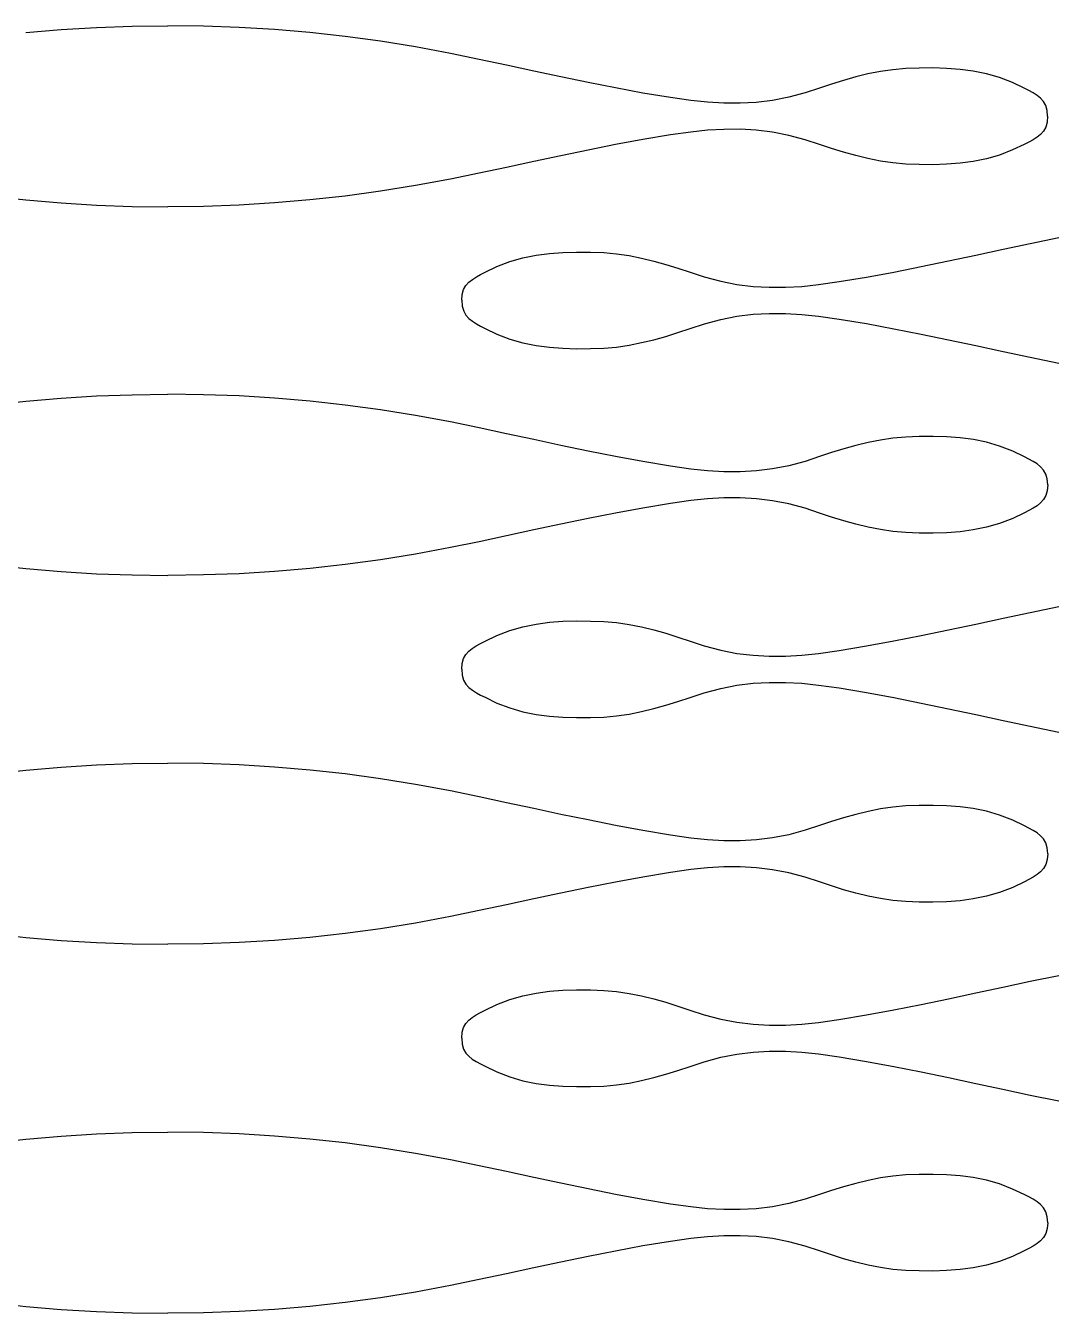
# Model space of a CAD drawing. Extents: x -53 to 53, y -73 to 73.
# Drawn here: x -37.12 to -21.8, y -36.09 to -16.9 of the extents above; entities that cross this region are included whole.
import ezdxf

# ---------------------------------------------------------------- set-up
doc = ezdxf.new("R2010")
doc.units = 0
doc.header["$MEASUREMENT"] = 0
doc.layers.get('0').update_dxf_attribs({"linetype": 'CONTINUOUS'})

msp = doc.modelspace()

# ---------------------------------------------------------------- linework, layer by layer
for p, q in [((-37.119, -16.998), (-36.593, -16.953)), ((-36.593, -16.953), (-36.064, -16.921)), ((-36.064, -16.921), (-35.534, -16.902)), ((-35.534, -16.902), (-35, -16.896)), ((-34.467, -16.902), (-35, -16.896)), ((-33.937, -16.921), (-34.467, -16.902)), ((-33.408, -16.953), (-33.937, -16.921)), ((-32.882, -16.998), (-33.408, -16.953)), ((-32.357, -17.056), (-32.882, -16.998)), ((-31.832, -17.127), (-32.357, -17.056)), ((-31.308, -17.212), (-31.832, -17.127)), ((-30.784, -17.31), (-31.308, -17.212)), ((-30.358, -17.398), (-30.784, -17.31)), ((-29.952, -17.484), (-30.358, -17.398)), ((-29.546, -17.572), (-29.952, -17.484)), ((-29.14, -17.658), (-29.546, -17.572)), ((-24.562, -17.615), (-24.744, -17.659)), ((-24.377, -17.578), (-24.562, -17.615)), ((-24.19, -17.551), (-24.377, -17.578)), ((-23.999, -17.533), (-24.19, -17.551)), ((-23.8, -17.526), (-23.999, -17.533)), ((-23.593, -17.525), (-23.8, -17.526)), ((-23.389, -17.531), (-23.593, -17.525)), ((-23.189, -17.546), (-23.389, -17.531)), ((-22.991, -17.572), (-23.189, -17.546)), ((-22.795, -17.612), (-22.991, -17.572)), ((-22.6, -17.669), (-22.795, -17.612)), ((-28.734, -17.743), (-29.14, -17.658)), ((-28.326, -17.823), (-28.734, -17.743)), ((-27.918, -17.899), (-28.326, -17.823)), ((-25.286, -17.825), (-25.499, -17.896)), ((-25.105, -17.765), (-25.286, -17.825)), ((-24.925, -17.71), (-25.105, -17.765)), ((-24.744, -17.659), (-24.925, -17.71)), ((-22.405, -17.744), (-22.6, -17.669)), ((-22.231, -17.828), (-22.405, -17.744)), ((-22.163, -17.862), (-22.231, -17.828)), ((-27.508, -17.967), (-27.918, -17.899)), ((-27.203, -18.011), (-27.508, -17.967)), ((-26.955, -18.037), (-27.203, -18.011)), ((-26.71, -18.051), (-26.955, -18.037)), ((-26.227, -18.038), (-26.468, -18.052)), ((-25.986, -18.008), (-26.227, -18.038)), ((-25.743, -17.961), (-25.986, -18.008)), ((-25.499, -17.896), (-25.743, -17.961)), ((-22.099, -17.897), (-22.163, -17.862)), ((-22.04, -17.934), (-22.099, -17.897)), ((-21.988, -17.976), (-22.04, -17.934)), ((-21.945, -18.025), (-21.988, -17.976)), ((-21.911, -18.085), (-21.945, -18.025)), ((-26.468, -18.052), (-26.71, -18.051)), ((-21.89, -18.158), (-21.911, -18.085)), ((-21.883, -18.246), (-21.89, -18.158)), ((-21.911, -18.406), (-21.945, -18.466)), ((-21.89, -18.334), (-21.911, -18.406)), ((-21.883, -18.246), (-21.89, -18.334)), ((-27.918, -18.593), (-28.326, -18.668)), ((-27.508, -18.524), (-27.918, -18.593)), ((-27.203, -18.48), (-27.508, -18.524)), ((-26.955, -18.454), (-27.203, -18.48)), ((-26.71, -18.441), (-26.955, -18.454)), ((-26.468, -18.44), (-26.71, -18.441)), ((-26.227, -18.454), (-26.468, -18.44)), ((-25.986, -18.483), (-26.227, -18.454)), ((-25.743, -18.53), (-25.986, -18.483)), ((-25.499, -18.596), (-25.743, -18.53)), ((-25.286, -18.667), (-25.499, -18.596)), ((-22.099, -18.595), (-22.163, -18.629)), ((-22.04, -18.558), (-22.099, -18.595)), ((-21.988, -18.516), (-22.04, -18.558)), ((-21.945, -18.466), (-21.988, -18.516)), ((-28.734, -18.749), (-29.14, -18.833)), ((-28.326, -18.668), (-28.734, -18.749)), ((-25.105, -18.726), (-25.286, -18.667)), ((-24.925, -18.782), (-25.105, -18.726)), ((-24.744, -18.832), (-24.925, -18.782)), ((-22.405, -18.748), (-22.6, -18.823)), ((-22.231, -18.664), (-22.405, -18.748)), ((-22.163, -18.629), (-22.231, -18.664)), ((-29.546, -18.92), (-29.952, -19.007)), ((-29.14, -18.833), (-29.546, -18.92)), ((-24.562, -18.877), (-24.744, -18.832)), ((-24.377, -18.913), (-24.562, -18.877)), ((-24.19, -18.941), (-24.377, -18.913)), ((-23.999, -18.959), (-24.19, -18.941)), ((-23.8, -18.966), (-23.999, -18.959)), ((-23.593, -18.967), (-23.8, -18.966)), ((-23.39, -18.961), (-23.593, -18.967)), ((-23.189, -18.946), (-23.39, -18.961)), ((-22.991, -18.919), (-23.189, -18.946)), ((-22.795, -18.879), (-22.991, -18.919)), ((-22.6, -18.823), (-22.795, -18.879)), ((-30.785, -19.182), (-31.308, -19.279)), ((-30.358, -19.094), (-30.785, -19.182)), ((-29.952, -19.007), (-30.358, -19.094)), ((-31.832, -19.364), (-32.357, -19.435)), ((-31.308, -19.279), (-31.832, -19.364)), ((-37.644, -19.435), (-37.119, -19.493)), ((-37.119, -19.493), (-36.593, -19.538)), ((-36.593, -19.538), (-36.064, -19.57)), ((-36.064, -19.57), (-35.534, -19.589)), ((-33.937, -19.57), (-34.467, -19.589)), ((-33.408, -19.538), (-33.937, -19.57)), ((-32.882, -19.493), (-33.408, -19.538)), ((-32.357, -19.435), (-32.882, -19.493)), ((-35.534, -19.589), (-35, -19.596)), ((-34.467, -19.589), (-35, -19.596)), ((-22.548, -20.228), (-22.142, -20.141)), ((-22.142, -20.141), (-21.716, -20.053)), ((-29.706, -20.356), (-29.51, -20.316)), ((-29.51, -20.316), (-29.312, -20.289)), ((-29.312, -20.289), (-29.111, -20.274)), ((-29.111, -20.274), (-28.908, -20.269)), ((-28.908, -20.269), (-28.701, -20.27)), ((-28.701, -20.27), (-28.502, -20.277)), ((-28.502, -20.277), (-28.311, -20.294)), ((-28.311, -20.294), (-28.124, -20.322)), ((-28.124, -20.322), (-27.939, -20.359)), ((-23.36, -20.402), (-22.954, -20.315)), ((-22.954, -20.315), (-22.548, -20.228)), ((-30.27, -20.571), (-30.096, -20.487)), ((-30.096, -20.487), (-29.901, -20.412)), ((-29.901, -20.412), (-29.706, -20.356)), ((-27.939, -20.359), (-27.757, -20.403)), ((-27.757, -20.403), (-27.576, -20.453)), ((-27.576, -20.453), (-27.396, -20.509)), ((-27.396, -20.509), (-27.215, -20.569)), ((-24.174, -20.567), (-23.767, -20.486)), ((-23.767, -20.486), (-23.36, -20.402)), ((-30.556, -20.769), (-30.513, -20.72)), ((-30.513, -20.72), (-30.46, -20.678)), ((-30.46, -20.678), (-30.401, -20.641)), ((-30.401, -20.641), (-30.337, -20.606)), ((-30.337, -20.606), (-30.27, -20.571)), ((-27.215, -20.569), (-27.002, -20.64)), ((-27.002, -20.64), (-26.757, -20.705)), ((-26.757, -20.705), (-26.515, -20.752)), ((-25.298, -20.755), (-24.993, -20.711)), ((-24.993, -20.711), (-24.583, -20.642)), ((-24.583, -20.642), (-24.174, -20.567)), ((-30.618, -20.989), (-30.611, -20.901)), ((-30.611, -20.901), (-30.59, -20.829)), ((-30.59, -20.829), (-30.556, -20.769)), ((-26.515, -20.752), (-26.274, -20.781)), ((-26.274, -20.781), (-26.033, -20.795)), ((-26.033, -20.795), (-25.79, -20.795)), ((-25.79, -20.795), (-25.546, -20.781)), ((-25.546, -20.781), (-25.298, -20.755)), ((-30.618, -20.989), (-30.611, -21.077)), ((-30.611, -21.077), (-30.589, -21.15)), ((-30.589, -21.15), (-30.556, -21.21)), ((-30.556, -21.21), (-30.512, -21.259)), ((-30.512, -21.259), (-30.46, -21.301)), ((-30.46, -21.301), (-30.401, -21.338)), ((-27.001, -21.339), (-26.757, -21.274)), ((-26.757, -21.274), (-26.515, -21.227)), ((-26.515, -21.227), (-26.274, -21.197)), ((-26.274, -21.197), (-26.033, -21.184)), ((-26.033, -21.184), (-25.79, -21.184)), ((-25.79, -21.184), (-25.546, -21.198)), ((-25.546, -21.198), (-25.298, -21.224)), ((-25.298, -21.224), (-24.993, -21.268)), ((-24.993, -21.268), (-24.583, -21.336)), ((-30.401, -21.338), (-30.337, -21.373)), ((-30.337, -21.373), (-30.27, -21.407)), ((-30.27, -21.407), (-30.096, -21.492)), ((-30.096, -21.492), (-29.901, -21.566)), ((-27.575, -21.526), (-27.395, -21.47)), ((-27.395, -21.47), (-27.215, -21.41)), ((-27.215, -21.41), (-27.001, -21.339)), ((-24.583, -21.336), (-24.174, -21.412)), ((-24.174, -21.412), (-23.767, -21.492)), ((-23.767, -21.492), (-23.36, -21.577)), ((-29.901, -21.566), (-29.706, -21.623)), ((-29.706, -21.623), (-29.509, -21.663)), ((-29.509, -21.663), (-29.311, -21.689)), ((-28.501, -21.702), (-28.311, -21.685)), ((-28.311, -21.685), (-28.123, -21.657)), ((-28.123, -21.657), (-27.939, -21.62)), ((-27.939, -21.62), (-27.756, -21.576)), ((-27.756, -21.576), (-27.575, -21.526)), ((-23.36, -21.577), (-22.954, -21.663)), ((-22.954, -21.663), (-22.548, -21.751)), ((-29.311, -21.689), (-29.111, -21.704)), ((-29.111, -21.704), (-28.908, -21.71)), ((-28.908, -21.71), (-28.701, -21.709)), ((-28.701, -21.709), (-28.501, -21.702)), ((-22.548, -21.751), (-22.142, -21.837)), ((-22.142, -21.837), (-21.716, -21.925)), ((-37.119, -22.492), (-36.592, -22.447)), ((-36.592, -22.447), (-36.064, -22.415)), ((-36.064, -22.415), (-35.533, -22.396)), ((-35.533, -22.396), (-35, -22.39)), ((-34.467, -22.396), (-35, -22.39)), ((-33.936, -22.415), (-34.467, -22.396)), ((-33.408, -22.447), (-33.936, -22.415)), ((-32.881, -22.492), (-33.408, -22.447)), ((-37.644, -22.55), (-37.119, -22.492)), ((-32.356, -22.55), (-32.881, -22.492)), ((-31.832, -22.621), (-32.356, -22.55)), ((-31.308, -22.706), (-31.832, -22.621)), ((-30.784, -22.803), (-31.308, -22.706)), ((-30.358, -22.891), (-30.784, -22.803)), ((-29.951, -22.978), (-30.358, -22.891)), ((-29.546, -23.065), (-29.951, -22.978)), ((-23.999, -23.027), (-24.189, -23.044)), ((-23.799, -23.02), (-23.999, -23.027)), ((-23.592, -23.019), (-23.799, -23.02)), ((-23.389, -23.024), (-23.592, -23.019)), ((-23.188, -23.039), (-23.389, -23.024)), ((-29.14, -23.152), (-29.546, -23.065)), ((-28.733, -23.236), (-29.14, -23.152)), ((-24.924, -23.203), (-25.105, -23.259)), ((-24.743, -23.153), (-24.924, -23.203)), ((-24.561, -23.109), (-24.743, -23.153)), ((-24.376, -23.072), (-24.561, -23.109)), ((-24.189, -23.044), (-24.376, -23.072)), ((-22.99, -23.066), (-23.188, -23.039)), ((-22.794, -23.106), (-22.99, -23.066)), ((-22.599, -23.162), (-22.794, -23.106)), ((-22.404, -23.237), (-22.599, -23.162)), ((-28.326, -23.317), (-28.733, -23.236)), ((-27.917, -23.392), (-28.326, -23.317)), ((-27.507, -23.461), (-27.917, -23.392)), ((-25.499, -23.39), (-25.743, -23.455)), ((-25.285, -23.319), (-25.499, -23.39)), ((-25.105, -23.259), (-25.285, -23.319)), ((-22.23, -23.321), (-22.404, -23.237)), ((-22.163, -23.356), (-22.23, -23.321)), ((-22.099, -23.391), (-22.163, -23.356)), ((-22.04, -23.428), (-22.099, -23.391)), ((-27.202, -23.505), (-27.507, -23.461)), ((-26.954, -23.531), (-27.202, -23.505)), ((-26.71, -23.545), (-26.954, -23.531)), ((-26.467, -23.545), (-26.71, -23.545)), ((-26.226, -23.531), (-26.467, -23.545)), ((-25.985, -23.502), (-26.226, -23.531)), ((-25.743, -23.455), (-25.985, -23.502)), ((-21.988, -23.47), (-22.04, -23.428)), ((-21.944, -23.519), (-21.988, -23.47)), ((-21.911, -23.579), (-21.944, -23.519)), ((-21.89, -23.651), (-21.911, -23.579)), ((-21.882, -23.739), (-21.89, -23.651)), ((-21.882, -23.739), (-21.89, -23.827)), ((-27.202, -23.974), (-27.507, -24.018)), ((-26.954, -23.948), (-27.202, -23.974)), ((-26.71, -23.934), (-26.954, -23.948)), ((-26.467, -23.934), (-26.71, -23.934)), ((-26.226, -23.947), (-26.467, -23.934)), ((-25.985, -23.977), (-26.226, -23.947)), ((-25.743, -24.024), (-25.985, -23.977)), ((-21.944, -23.96), (-21.988, -24.009)), ((-21.911, -23.9), (-21.944, -23.96)), ((-21.89, -23.827), (-21.911, -23.9)), ((-28.326, -24.162), (-28.733, -24.242)), ((-27.917, -24.086), (-28.326, -24.162)), ((-27.507, -24.018), (-27.917, -24.086)), ((-25.499, -24.089), (-25.743, -24.024)), ((-25.285, -24.16), (-25.499, -24.089)), ((-25.105, -24.22), (-25.285, -24.16)), ((-22.23, -24.157), (-22.404, -24.242)), ((-22.163, -24.123), (-22.23, -24.157)), ((-22.099, -24.088), (-22.163, -24.123)), ((-22.04, -24.051), (-22.099, -24.088)), ((-21.988, -24.009), (-22.04, -24.051)), ((-29.14, -24.327), (-29.546, -24.413)), ((-28.733, -24.242), (-29.14, -24.327)), ((-24.924, -24.276), (-25.105, -24.22)), ((-24.743, -24.326), (-24.924, -24.276)), ((-24.561, -24.37), (-24.743, -24.326)), ((-24.377, -24.407), (-24.561, -24.37)), ((-22.794, -24.373), (-22.991, -24.413)), ((-22.599, -24.316), (-22.794, -24.373)), ((-22.404, -24.242), (-22.599, -24.316)), ((-29.952, -24.501), (-30.358, -24.587)), ((-29.546, -24.413), (-29.952, -24.501)), ((-24.189, -24.435), (-24.377, -24.407)), ((-23.999, -24.452), (-24.189, -24.435)), ((-23.8, -24.459), (-23.999, -24.452)), ((-23.592, -24.46), (-23.8, -24.459)), ((-23.389, -24.454), (-23.592, -24.46)), ((-23.189, -24.439), (-23.389, -24.454)), ((-22.991, -24.413), (-23.189, -24.439)), ((-30.784, -24.675), (-31.308, -24.773)), ((-30.358, -24.587), (-30.784, -24.675)), ((-37.644, -24.929), (-37.119, -24.987)), ((-32.356, -24.929), (-32.881, -24.987)), ((-31.832, -24.858), (-32.356, -24.929)), ((-31.308, -24.773), (-31.832, -24.858)), ((-37.119, -24.987), (-36.592, -25.032)), ((-36.592, -25.032), (-36.064, -25.064)), ((-36.064, -25.064), (-35.533, -25.083)), ((-35.533, -25.083), (-35, -25.089)), ((-34.467, -25.083), (-35, -25.089)), ((-33.936, -25.064), (-34.467, -25.083)), ((-33.408, -25.032), (-33.936, -25.064)), ((-32.881, -24.987), (-33.408, -25.032)), ((-22.548, -25.728), (-22.142, -25.641)), ((-22.142, -25.641), (-21.716, -25.553)), ((-29.901, -25.912), (-29.706, -25.856)), ((-29.706, -25.856), (-29.51, -25.816)), ((-29.51, -25.816), (-29.312, -25.789)), ((-29.312, -25.789), (-29.112, -25.774)), ((-29.112, -25.774), (-28.908, -25.769)), ((-28.908, -25.769), (-28.701, -25.77)), ((-28.701, -25.77), (-28.502, -25.777)), ((-28.502, -25.777), (-28.311, -25.794)), ((-28.311, -25.794), (-28.124, -25.822)), ((-28.124, -25.822), (-27.939, -25.859)), ((-27.939, -25.859), (-27.757, -25.903)), ((-27.757, -25.903), (-27.576, -25.953)), ((-23.767, -25.986), (-23.36, -25.902)), ((-23.36, -25.902), (-22.954, -25.815)), ((-22.954, -25.815), (-22.548, -25.728)), ((-30.338, -26.106), (-30.27, -26.071)), ((-30.27, -26.071), (-30.096, -25.987)), ((-30.096, -25.987), (-29.901, -25.912)), ((-27.576, -25.953), (-27.396, -26.009)), ((-27.396, -26.009), (-27.215, -26.069)), ((-27.215, -26.069), (-27.002, -26.14)), ((-24.583, -26.142), (-24.175, -26.067)), ((-24.175, -26.067), (-23.767, -25.986)), ((-30.59, -26.329), (-30.556, -26.269)), ((-30.556, -26.269), (-30.513, -26.22)), ((-30.513, -26.22), (-30.461, -26.178)), ((-30.461, -26.178), (-30.402, -26.141)), ((-30.402, -26.141), (-30.338, -26.106)), ((-27.002, -26.14), (-26.758, -26.205)), ((-26.758, -26.205), (-26.515, -26.252)), ((-26.515, -26.252), (-26.274, -26.281)), ((-26.274, -26.281), (-26.033, -26.295)), ((-26.033, -26.295), (-25.79, -26.295)), ((-25.79, -26.295), (-25.546, -26.281)), ((-25.546, -26.281), (-25.298, -26.255)), ((-25.298, -26.255), (-24.993, -26.211)), ((-24.993, -26.211), (-24.583, -26.142)), ((-30.618, -26.489), (-30.611, -26.401)), ((-30.611, -26.401), (-30.59, -26.329)), ((-30.618, -26.489), (-30.611, -26.577)), ((-30.611, -26.577), (-30.59, -26.65)), ((-30.59, -26.65), (-30.556, -26.71)), ((-30.556, -26.71), (-30.513, -26.759)), ((-30.513, -26.759), (-30.46, -26.801)), ((-30.46, -26.801), (-30.401, -26.838)), ((-30.401, -26.838), (-30.337, -26.873)), ((-27.215, -26.91), (-27.002, -26.839)), ((-27.002, -26.839), (-26.757, -26.774)), ((-26.757, -26.774), (-26.515, -26.727)), ((-26.515, -26.727), (-26.274, -26.697)), ((-26.274, -26.697), (-26.033, -26.684)), ((-26.033, -26.684), (-25.79, -26.684)), ((-25.79, -26.684), (-25.546, -26.698)), ((-25.546, -26.698), (-25.298, -26.724)), ((-25.298, -26.724), (-24.993, -26.768)), ((-24.993, -26.768), (-24.583, -26.836)), ((-24.583, -26.836), (-24.174, -26.912)), ((-30.337, -26.873), (-30.27, -26.907)), ((-30.27, -26.907), (-30.096, -26.992)), ((-30.096, -26.992), (-29.901, -27.066)), ((-27.757, -27.076), (-27.576, -27.026)), ((-27.576, -27.026), (-27.395, -26.97)), ((-27.395, -26.97), (-27.215, -26.91)), ((-24.174, -26.912), (-23.767, -26.992)), ((-23.767, -26.992), (-23.36, -27.077)), ((-29.901, -27.066), (-29.706, -27.123)), ((-29.706, -27.123), (-29.51, -27.163)), ((-29.51, -27.163), (-29.312, -27.189)), ((-29.312, -27.189), (-29.111, -27.204)), ((-29.111, -27.204), (-28.908, -27.21)), ((-28.908, -27.21), (-28.701, -27.209)), ((-28.701, -27.209), (-28.502, -27.202)), ((-28.502, -27.202), (-28.311, -27.185)), ((-28.311, -27.185), (-28.124, -27.157)), ((-28.124, -27.157), (-27.939, -27.12)), ((-27.939, -27.12), (-27.757, -27.076)), ((-23.36, -27.077), (-22.954, -27.163)), ((-22.954, -27.163), (-22.548, -27.251)), ((-22.548, -27.251), (-22.142, -27.337)), ((-22.142, -27.337), (-21.716, -27.425)), ((-37.644, -28.05), (-37.119, -27.992)), ((-37.119, -27.992), (-36.593, -27.947)), ((-36.593, -27.947), (-36.064, -27.915)), ((-36.064, -27.915), (-35.533, -27.896)), ((-35.533, -27.896), (-35, -27.89)), ((-34.467, -27.896), (-35, -27.89)), ((-33.936, -27.915), (-34.467, -27.896)), ((-33.408, -27.947), (-33.936, -27.915)), ((-32.881, -27.992), (-33.408, -27.947)), ((-32.356, -28.05), (-32.881, -27.992)), ((-31.832, -28.121), (-32.356, -28.05)), ((-31.308, -28.206), (-31.832, -28.121)), ((-30.784, -28.303), (-31.308, -28.206)), ((-30.358, -28.391), (-30.784, -28.303)), ((-29.952, -28.478), (-30.358, -28.391)), ((-29.546, -28.565), (-29.952, -28.478)), ((-29.14, -28.652), (-29.546, -28.565)), ((-24.377, -28.572), (-24.561, -28.609)), ((-24.189, -28.544), (-24.377, -28.572)), ((-23.999, -28.527), (-24.189, -28.544)), ((-23.799, -28.52), (-23.999, -28.527)), ((-23.592, -28.519), (-23.799, -28.52)), ((-23.389, -28.524), (-23.592, -28.519)), ((-23.189, -28.539), (-23.389, -28.524)), ((-22.991, -28.566), (-23.189, -28.539)), ((-22.794, -28.606), (-22.991, -28.566)), ((-28.733, -28.736), (-29.14, -28.652)), ((-28.326, -28.817), (-28.733, -28.736)), ((-25.105, -28.759), (-25.285, -28.819)), ((-24.925, -28.703), (-25.105, -28.759)), ((-24.744, -28.653), (-24.925, -28.703)), ((-24.561, -28.609), (-24.744, -28.653)), ((-22.599, -28.662), (-22.794, -28.606)), ((-22.404, -28.737), (-22.599, -28.662)), ((-22.23, -28.821), (-22.404, -28.737)), ((-27.917, -28.892), (-28.326, -28.817)), ((-27.507, -28.961), (-27.917, -28.892)), ((-27.203, -29.005), (-27.507, -28.961)), ((-25.743, -28.955), (-25.985, -29.002)), ((-25.499, -28.89), (-25.743, -28.955)), ((-25.285, -28.819), (-25.499, -28.89)), ((-22.163, -28.856), (-22.23, -28.821)), ((-22.099, -28.891), (-22.163, -28.856)), ((-22.04, -28.928), (-22.099, -28.891)), ((-21.988, -28.97), (-22.04, -28.928)), ((-21.944, -29.019), (-21.988, -28.97)), ((-26.955, -29.031), (-27.203, -29.005)), ((-26.71, -29.045), (-26.955, -29.031)), ((-26.468, -29.045), (-26.71, -29.045)), ((-26.226, -29.031), (-26.468, -29.045)), ((-25.985, -29.002), (-26.226, -29.031)), ((-21.911, -29.079), (-21.944, -29.019)), ((-21.89, -29.151), (-21.911, -29.079)), ((-21.882, -29.239), (-21.89, -29.151)), ((-21.89, -29.327), (-21.911, -29.4)), ((-21.882, -29.239), (-21.89, -29.327)), ((-27.507, -29.518), (-27.917, -29.586)), ((-27.203, -29.474), (-27.507, -29.518)), ((-26.955, -29.448), (-27.203, -29.474)), ((-26.71, -29.434), (-26.955, -29.448)), ((-26.468, -29.434), (-26.71, -29.434)), ((-26.226, -29.447), (-26.468, -29.434)), ((-25.985, -29.477), (-26.226, -29.447)), ((-25.743, -29.524), (-25.985, -29.477)), ((-25.499, -29.589), (-25.743, -29.524)), ((-22.04, -29.551), (-22.099, -29.588)), ((-21.988, -29.509), (-22.04, -29.551)), ((-21.944, -29.46), (-21.988, -29.509)), ((-21.911, -29.4), (-21.944, -29.46)), ((-28.733, -29.742), (-29.14, -29.827)), ((-28.326, -29.662), (-28.733, -29.742)), ((-27.917, -29.586), (-28.326, -29.662)), ((-25.285, -29.66), (-25.499, -29.589)), ((-25.105, -29.72), (-25.285, -29.66)), ((-24.925, -29.776), (-25.105, -29.72)), ((-22.404, -29.742), (-22.599, -29.816)), ((-22.23, -29.657), (-22.404, -29.742)), ((-22.163, -29.623), (-22.23, -29.657)), ((-22.099, -29.588), (-22.163, -29.623)), ((-29.546, -29.913), (-29.952, -30.001)), ((-29.14, -29.827), (-29.546, -29.913)), ((-24.744, -29.826), (-24.925, -29.776)), ((-24.561, -29.87), (-24.744, -29.826)), ((-24.377, -29.907), (-24.561, -29.87)), ((-24.19, -29.935), (-24.377, -29.907)), ((-23.999, -29.952), (-24.19, -29.935)), ((-23.189, -29.939), (-23.389, -29.954)), ((-22.991, -29.913), (-23.189, -29.939)), ((-22.795, -29.873), (-22.991, -29.913)), ((-22.599, -29.816), (-22.795, -29.873)), ((-30.358, -30.087), (-30.784, -30.175)), ((-29.952, -30.001), (-30.358, -30.087)), ((-23.8, -29.959), (-23.999, -29.952)), ((-23.593, -29.96), (-23.8, -29.959)), ((-23.389, -29.954), (-23.593, -29.96)), ((-31.308, -30.273), (-31.832, -30.358)), ((-30.784, -30.175), (-31.308, -30.273)), ((-37.644, -30.429), (-37.119, -30.487)), ((-37.119, -30.487), (-36.592, -30.532)), ((-32.882, -30.487), (-33.408, -30.532)), ((-32.356, -30.429), (-32.882, -30.487)), ((-31.832, -30.358), (-32.356, -30.429)), ((-36.592, -30.532), (-36.064, -30.564)), ((-36.064, -30.564), (-35.533, -30.583)), ((-35.533, -30.583), (-35, -30.589)), ((-34.467, -30.583), (-35, -30.589)), ((-33.936, -30.564), (-34.467, -30.583)), ((-33.408, -30.532), (-33.936, -30.564)), ((-22.143, -31.141), (-21.716, -31.053)), ((-29.312, -31.289), (-29.112, -31.274)), ((-29.112, -31.274), (-28.909, -31.269)), ((-28.909, -31.269), (-28.701, -31.27)), ((-28.701, -31.27), (-28.502, -31.277)), ((-28.502, -31.277), (-28.311, -31.294)), ((-22.955, -31.315), (-22.549, -31.228)), ((-22.549, -31.228), (-22.143, -31.141)), ((-30.096, -31.487), (-29.902, -31.412)), ((-29.902, -31.412), (-29.706, -31.356)), ((-29.706, -31.356), (-29.51, -31.316)), ((-29.51, -31.316), (-29.312, -31.289)), ((-28.311, -31.294), (-28.124, -31.322)), ((-28.124, -31.322), (-27.94, -31.359)), ((-27.94, -31.359), (-27.757, -31.403)), ((-27.757, -31.403), (-27.576, -31.453)), ((-27.576, -31.453), (-27.396, -31.509)), ((-23.767, -31.486), (-23.361, -31.402)), ((-23.361, -31.402), (-22.955, -31.315)), ((-30.461, -31.678), (-30.402, -31.641)), ((-30.402, -31.641), (-30.338, -31.606)), ((-30.338, -31.606), (-30.27, -31.571)), ((-30.27, -31.571), (-30.096, -31.487)), ((-27.396, -31.509), (-27.216, -31.569)), ((-27.216, -31.569), (-27.002, -31.64)), ((-27.002, -31.64), (-26.758, -31.705)), ((-24.994, -31.711), (-24.583, -31.642)), ((-24.583, -31.642), (-24.175, -31.567)), ((-24.175, -31.567), (-23.767, -31.486)), ((-30.611, -31.901), (-30.59, -31.829)), ((-30.59, -31.829), (-30.557, -31.769)), ((-30.557, -31.769), (-30.513, -31.72)), ((-30.513, -31.72), (-30.461, -31.678)), ((-26.758, -31.705), (-26.516, -31.752)), ((-26.516, -31.752), (-26.274, -31.781)), ((-26.274, -31.781), (-26.033, -31.795)), ((-26.033, -31.795), (-25.791, -31.795)), ((-25.791, -31.795), (-25.546, -31.781)), ((-25.546, -31.781), (-25.298, -31.755)), ((-25.298, -31.755), (-24.994, -31.711)), ((-30.619, -31.989), (-30.611, -31.901)), ((-30.619, -31.989), (-30.611, -32.077)), ((-30.611, -32.077), (-30.59, -32.15)), ((-30.59, -32.15), (-30.556, -32.21)), ((-30.556, -32.21), (-30.513, -32.259)), ((-26.758, -32.274), (-26.515, -32.227)), ((-26.515, -32.227), (-26.274, -32.197)), ((-26.274, -32.197), (-26.033, -32.184)), ((-26.033, -32.184), (-25.791, -32.184)), ((-25.791, -32.184), (-25.546, -32.198)), ((-25.546, -32.198), (-25.298, -32.224)), ((-25.298, -32.224), (-24.993, -32.268)), ((-30.513, -32.259), (-30.461, -32.301)), ((-30.461, -32.301), (-30.402, -32.338)), ((-30.402, -32.338), (-30.337, -32.373)), ((-30.337, -32.373), (-30.27, -32.407)), ((-30.27, -32.407), (-30.096, -32.492)), ((-27.396, -32.47), (-27.215, -32.41)), ((-27.215, -32.41), (-27.002, -32.339)), ((-27.002, -32.339), (-26.758, -32.274)), ((-24.993, -32.268), (-24.583, -32.336)), ((-24.583, -32.336), (-24.175, -32.412)), ((-24.175, -32.412), (-23.767, -32.492)), ((-30.096, -32.492), (-29.901, -32.566)), ((-29.901, -32.566), (-29.706, -32.623)), ((-29.706, -32.623), (-29.51, -32.663)), ((-28.124, -32.657), (-27.939, -32.62)), ((-27.939, -32.62), (-27.757, -32.576)), ((-27.757, -32.576), (-27.576, -32.526)), ((-27.576, -32.526), (-27.396, -32.47)), ((-23.767, -32.492), (-23.361, -32.577)), ((-23.361, -32.577), (-22.954, -32.663)), ((-29.51, -32.663), (-29.312, -32.689)), ((-29.312, -32.689), (-29.111, -32.704)), ((-29.111, -32.704), (-28.908, -32.71)), ((-28.908, -32.71), (-28.701, -32.709)), ((-28.701, -32.709), (-28.502, -32.702)), ((-28.502, -32.702), (-28.311, -32.685)), ((-28.311, -32.685), (-28.124, -32.657)), ((-22.954, -32.663), (-22.549, -32.751)), ((-22.549, -32.751), (-22.143, -32.837)), ((-22.143, -32.837), (-21.716, -32.925)), ((-36.064, -33.415), (-35.534, -33.396)), ((-35.534, -33.396), (-35, -33.39)), ((-34.467, -33.396), (-35, -33.39)), ((-33.936, -33.415), (-34.467, -33.396)), ((-37.644, -33.55), (-37.119, -33.492)), ((-37.119, -33.492), (-36.593, -33.447)), ((-36.593, -33.447), (-36.064, -33.415)), ((-33.408, -33.447), (-33.936, -33.415)), ((-32.882, -33.492), (-33.408, -33.447)), ((-32.356, -33.55), (-32.882, -33.492)), ((-31.832, -33.621), (-32.356, -33.55)), ((-31.308, -33.706), (-31.832, -33.621)), ((-30.784, -33.803), (-31.308, -33.706)), ((-30.358, -33.891), (-30.784, -33.803)), ((-29.952, -33.978), (-30.358, -33.891)), ((-29.546, -34.065), (-29.952, -33.978)), ((-29.14, -34.152), (-29.546, -34.065)), ((-28.734, -34.236), (-29.14, -34.152)), ((-24.744, -34.153), (-24.925, -34.203)), ((-24.561, -34.109), (-24.744, -34.153)), ((-24.377, -34.072), (-24.561, -34.109)), ((-24.19, -34.044), (-24.377, -34.072)), ((-23.999, -34.027), (-24.19, -34.044)), ((-23.8, -34.02), (-23.999, -34.027)), ((-23.592, -34.019), (-23.8, -34.02)), ((-23.389, -34.024), (-23.592, -34.019)), ((-23.189, -34.039), (-23.389, -34.024)), ((-22.991, -34.066), (-23.189, -34.039)), ((-22.795, -34.106), (-22.991, -34.066)), ((-22.599, -34.162), (-22.795, -34.106)), ((-22.405, -34.237), (-22.599, -34.162)), ((-28.326, -34.317), (-28.734, -34.236)), ((-27.918, -34.392), (-28.326, -34.317)), ((-25.285, -34.319), (-25.499, -34.39)), ((-25.105, -34.259), (-25.285, -34.319)), ((-24.925, -34.203), (-25.105, -34.259)), ((-22.231, -34.321), (-22.405, -34.237)), ((-22.163, -34.356), (-22.231, -34.321)), ((-27.508, -34.461), (-27.918, -34.392)), ((-27.203, -34.505), (-27.508, -34.461)), ((-26.955, -34.531), (-27.203, -34.505)), ((-26.71, -34.545), (-26.955, -34.531)), ((-26.468, -34.545), (-26.71, -34.545)), ((-26.227, -34.531), (-26.468, -34.545)), ((-25.985, -34.502), (-26.227, -34.531)), ((-25.743, -34.455), (-25.985, -34.502)), ((-25.499, -34.39), (-25.743, -34.455)), ((-22.099, -34.391), (-22.163, -34.356)), ((-22.04, -34.428), (-22.099, -34.391)), ((-21.988, -34.47), (-22.04, -34.428)), ((-21.944, -34.519), (-21.988, -34.47)), ((-21.911, -34.579), (-21.944, -34.519)), ((-21.89, -34.651), (-21.911, -34.579)), ((-21.882, -34.739), (-21.89, -34.651)), ((-21.882, -34.739), (-21.89, -34.827)), ((-21.911, -34.9), (-21.944, -34.96)), ((-21.89, -34.827), (-21.911, -34.9)), ((-27.918, -35.086), (-28.326, -35.162)), ((-27.508, -35.018), (-27.918, -35.086)), ((-27.203, -34.974), (-27.508, -35.018)), ((-26.955, -34.948), (-27.203, -34.974)), ((-26.71, -34.934), (-26.955, -34.948)), ((-26.468, -34.934), (-26.71, -34.934)), ((-26.227, -34.947), (-26.468, -34.934)), ((-25.985, -34.977), (-26.227, -34.947)), ((-25.743, -35.024), (-25.985, -34.977)), ((-25.499, -35.089), (-25.743, -35.024)), ((-25.285, -35.16), (-25.499, -35.089)), ((-22.163, -35.123), (-22.231, -35.157)), ((-22.099, -35.088), (-22.163, -35.123)), ((-22.04, -35.051), (-22.099, -35.088)), ((-21.988, -35.009), (-22.04, -35.051)), ((-21.944, -34.96), (-21.988, -35.009)), ((-28.734, -35.242), (-29.14, -35.327)), ((-28.326, -35.162), (-28.734, -35.242)), ((-25.105, -35.22), (-25.285, -35.16)), ((-24.925, -35.276), (-25.105, -35.22)), ((-24.744, -35.326), (-24.925, -35.276)), ((-22.405, -35.242), (-22.6, -35.316)), ((-22.231, -35.157), (-22.405, -35.242)), ((-29.952, -35.501), (-30.358, -35.587)), ((-29.546, -35.413), (-29.952, -35.501)), ((-29.14, -35.327), (-29.546, -35.413)), ((-24.561, -35.37), (-24.744, -35.326)), ((-24.377, -35.407), (-24.561, -35.37)), ((-24.19, -35.435), (-24.377, -35.407)), ((-23.999, -35.452), (-24.19, -35.435)), ((-23.8, -35.459), (-23.999, -35.452)), ((-23.593, -35.46), (-23.8, -35.459)), ((-23.389, -35.454), (-23.593, -35.46)), ((-23.189, -35.439), (-23.389, -35.454)), ((-22.991, -35.413), (-23.189, -35.439)), ((-22.795, -35.373), (-22.991, -35.413)), ((-22.6, -35.316), (-22.795, -35.373)), ((-30.784, -35.675), (-31.308, -35.773)), ((-30.358, -35.587), (-30.784, -35.675)), ((-31.832, -35.858), (-32.357, -35.929)), ((-31.308, -35.773), (-31.832, -35.858)), ((-37.644, -35.929), (-37.119, -35.987)), ((-37.119, -35.987), (-36.593, -36.032)), ((-36.593, -36.032), (-36.064, -36.064)), ((-36.064, -36.064), (-35.534, -36.083)), ((-35.534, -36.083), (-35, -36.089)), ((-34.467, -36.083), (-35, -36.089)), ((-33.937, -36.064), (-34.467, -36.083)), ((-33.408, -36.032), (-33.937, -36.064)), ((-32.882, -35.987), (-33.408, -36.032)), ((-32.357, -35.929), (-32.882, -35.987))]:
    msp.add_line(p, q)

doc.saveas('drawing.dxf')
